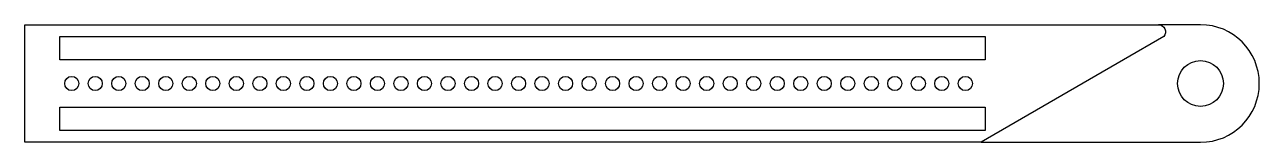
# Model space of a CAD drawing. Header units: millimetres. Extents: x -243 to 282, y -25 to 25.
import ezdxf

# ---------------------------------------------------------------- set-up
doc = ezdxf.new("R2010")
doc.units = ezdxf.units.MM
doc.layers.get('0').update_dxf_attribs({"linetype": 'CONTINUOUS'})

msp = doc.modelspace()

# ---------------------------------------------------------------- linework, layer by layer
for points in [[(224.5, 10), (163.88, -25), (-242.82, -25), (-242.82, 25), (239.29, 25, -0.648232), (241.52, 20)], [(241.52, 20), (224.5, 10), (163.88, -25), (257.18, -25, 1), (257.18, 25), (239.29, 25, -0.648232)]]:
    msp.add_lwpolyline(points, format="xyb", close=True)
for points in [[(-227.82, 20), (165.54, 20), (165.54, 10), (164.68, 10), (-142.82, 10), (-227.82, 10)], [(-227.82, -20), (-227.82, -10), (165.54, -10), (165.54, -20), (-142.82, -20)]]:
    msp.add_lwpolyline(points, close=True)
for centre, radius in [((257.18, 0), 9.75), ((-222.82, 0), 3), ((-212.82, 0), 3), ((-202.82, 0), 3), ((-192.82, 0), 3), ((-182.82, 0), 3), ((-172.82, 0), 3), ((-162.82, 0), 3), ((-152.82, 0), 3), ((-142.82, 0), 3), ((-132.82, 0), 3), ((-122.82, 0), 3), ((-112.82, 0), 3), ((-102.82, 0), 3), ((-92.82, 0), 3), ((-82.82, 0), 3), ((-72.82, 0), 3), ((-62.82, 0), 3), ((-52.82, 0), 3), ((-42.82, 0), 3), ((-32.82, 0), 3), ((-22.82, 0), 3), ((-12.82, 0), 3), ((-2.82, 0), 3), ((7.18, 0), 3), ((17.18, 0), 3), ((27.18, 0), 3), ((37.18, 0), 3), ((47.18, 0), 3), ((57.18, 0), 3), ((67.18, 0), 3), ((77.18, 0), 3), ((87.18, 0), 3), ((97.18, 0), 3), ((107.18, 0), 3), ((117.18, 0), 3), ((127.18, 0), 3), ((137.18, 0), 3), ((147.18, 0), 3), ((157.18, 0), 3)]:
    msp.add_circle(centre, radius)

doc.saveas('drawing.dxf')
